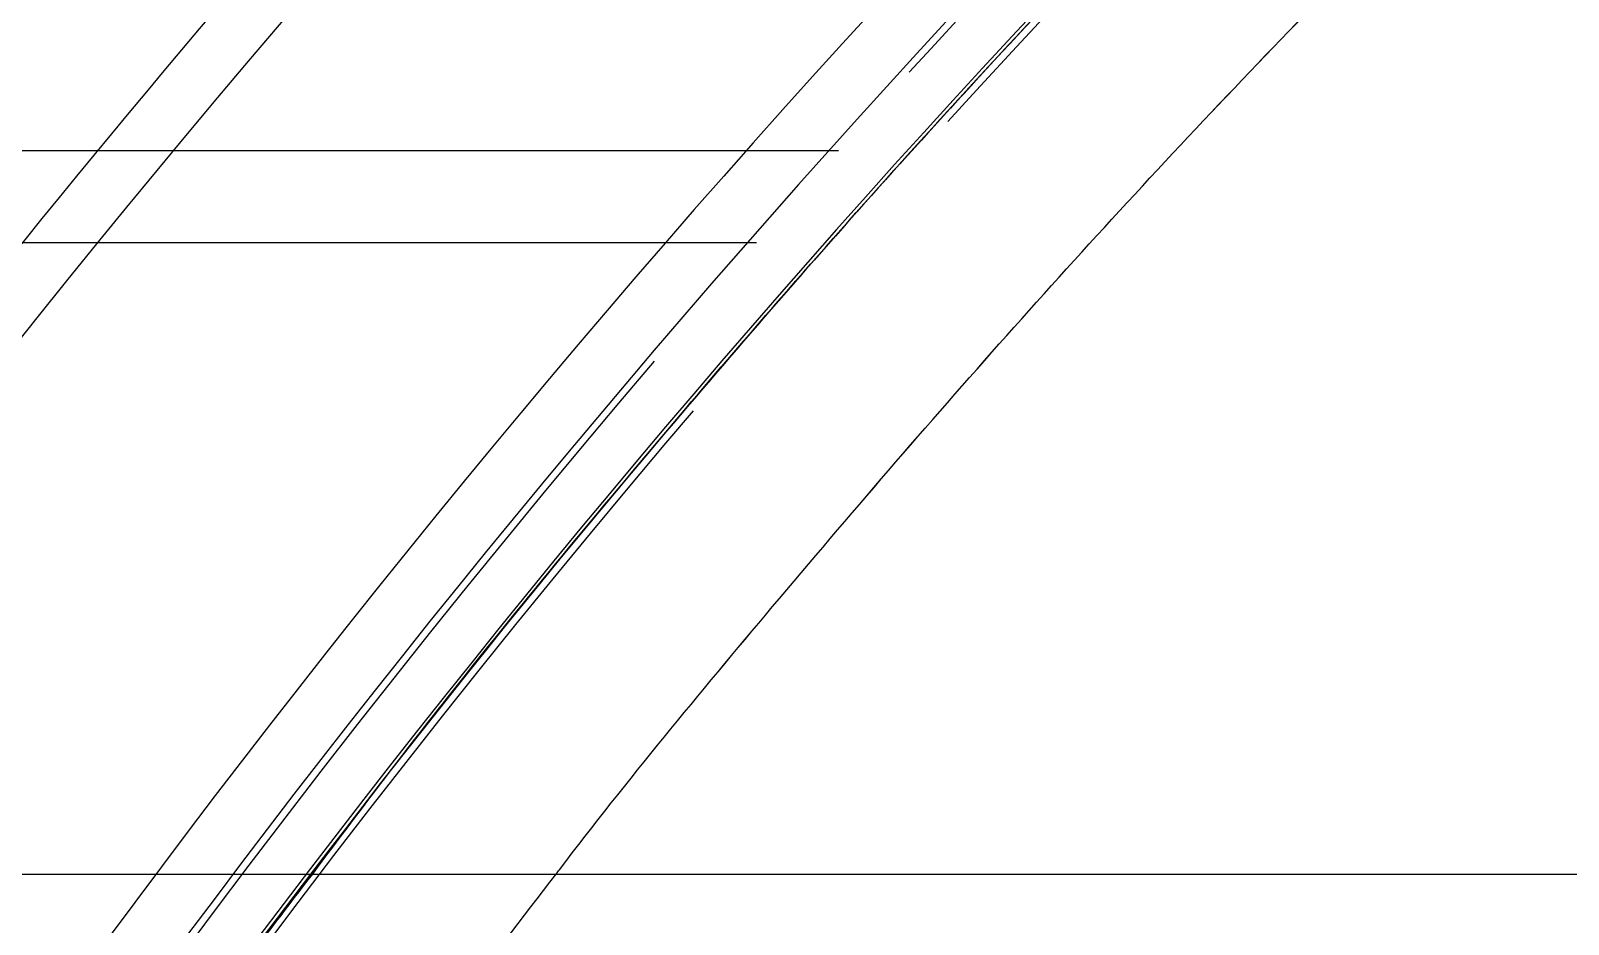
# Model space of a CAD drawing. Header units: metres. Extents: x 0 to 21025, y 0 to 14850.
# Drawn here: x 5832.9 to 5991.3, y 9116.4 to 9208.5 of the extents above; entities that cross this region are included whole.
import ezdxf

# ---------------------------------------------------------------- set-up
doc = ezdxf.new("R2010")
doc.units = ezdxf.units.M
doc.header["$LTSCALE"] = 25
doc.linetypes.add('HIDDEN2', pattern=[4.7625, 3.175, -1.5875])
for name, color, linetype in [('SL1', 8, 'Continuous'), ('SL4', 4, 'Continuous'), ('ST1', 7, 'HIDDEN2')]:
    doc.layers.add(name, color=color, linetype=linetype)

msp = doc.modelspace()

# ---------------------------------------------------------------- linework, layer by layer
at = {"layer": 'SL1'}
for radius, start, end in [(1215.5, 107.106787, 166.785047), (1170.7, 106.690475, 164.690823), (1164.35, 106.913784, 164.513299), (1158.35, 107.10294, 164.435358), (1221.5, 136.439839, 144.90825), (1158, 133.372518, 142.669489), (1158, 142.669489, 147.204303)]:
    msp.add_arc((6782.517, 8419.394), radius, start, end, dxfattribs=at)
for points, knots in [([(5861.899, 9121.619), (5864.955, 9125.676), (5875.115, 9139.167), (5893.741, 9161.945), (5917.767, 9189.906), (5943.26, 9217.52), (5966.462, 9241.325), (5981.524, 9255.535), (5987.474, 9261.149)], [0, 0, 0, 0, 0.0810737, 0.2695932, 0.4695371, 0.669481, 0.8694249, 1, 1, 1, 1]), ([(5987.36, 9261.149), (5979.911, 9254.036), (5963.917, 9238.766), (5940.314, 9214.397), (5916.358, 9188.284), (5892.829, 9160.843), (5874.647, 9138.624), (5864.521, 9125.109), (5861.906, 9121.619)], [0, 0, 0, 0, 0.1644711, 0.3531204, 0.5416744, 0.7303041, 0.9303581, 1, 1, 1, 1]), ([(5887.025, 9121.619), (5887.135, 9121.764), (5894.273, 9131.154), (5909.657, 9149.734), (5933.264, 9177.228), (5958.319, 9204.393), (5984.281, 9230.674), (6003.816, 9249.589), (6014.928, 9259.456), (6016.834, 9261.149)], [0, 0, 0, 0, 0.00287638, 0.18545455, 0.37909058, 0.57265878, 0.76633386, 0.95992582, 1, 1, 1, 1]), ([(5887.025, 9121.619), (5887.137, 9121.765), (5894.275, 9131.155), (5909.657, 9149.735), (5933.265, 9177.228), (5958.319, 9204.392), (5984.281, 9230.674), (6003.815, 9249.587), (6014.929, 9259.456), (6016.835, 9261.149)], [0, 0, 0, 0, 0.00289769, 0.18545247, 0.37907022, 0.57268798, 0.76630574, 0.9599235, 1, 1, 1, 1]), ([(5809.106, 9046.619), (5809.228, 9046.814), (5815.597, 9057.032), (5829.08, 9076.717), (5846.509, 9101.57), (5857.8, 9116.279), (5861.899, 9121.619)], [0, 0, 0, 0, 0.0075338, 0.3937157, 0.7798975, 1, 1, 1, 1]), ([(5861.906, 9121.619), (5856.955, 9115.13), (5844.404, 9098.679), (5826.802, 9073.678), (5814.594, 9054.896), (5809.214, 9046.619)], [0, 0, 0, 0, 0.2670473, 0.6770042, 1, 1, 1, 1]), ([(5833.114, 9046.619), (5837.393, 9053.092), (5848.076, 9069.254), (5866.005, 9094.308), (5880.056, 9112.565), (5887.025, 9121.619)], [0, 0, 0, 0, 0.2519543, 0.6290426, 1, 1, 1, 1]), ([(5833.115, 9046.619), (5837.394, 9053.093), (5848.075, 9069.254), (5866.005, 9094.307), (5880.056, 9112.563), (5887.025, 9121.619)], [0, 0, 0, 0, 0.251984, 0.628984, 1, 1, 1, 1])]:
    msp.add_open_spline(points, degree=3, knots=knots, dxfattribs=at)
at = {"layer": 'SL4'}
for p, q in [((5703.527, 9196.146), (5839.798, 9196.146)), ((5540.514, 9121.619), (6330.271, 9121.619))]:
    msp.add_line(p, q, dxfattribs=at)
at = {"layer": 'ST1'}
for p, q in [((5839.798, 9196.146), (5916.096, 9196.146)), ((5907.651, 9186.621), (5832.03, 9186.621))]:
    msp.add_line(p, q, dxfattribs=at)
for radius in [1163.627, 1157.277]:
    msp.add_arc((6782.517, 8419.394), radius, 127.817651, 147.031191, dxfattribs=at)

doc.saveas('drawing.dxf')
